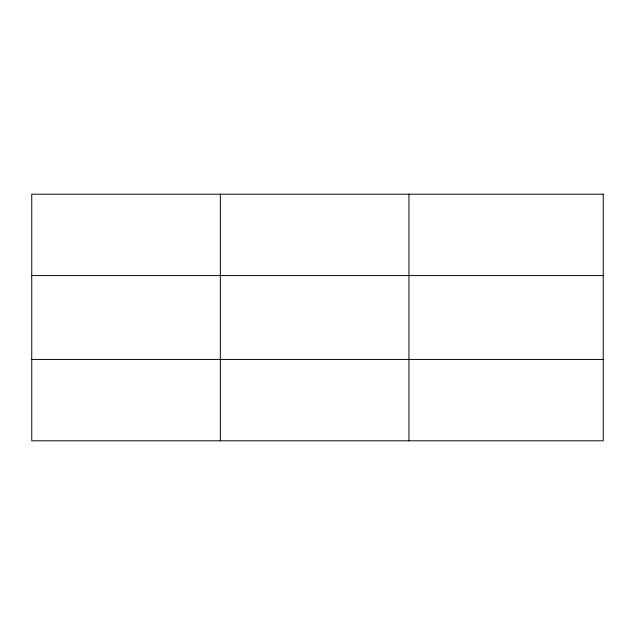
<?xml version="1.0" encoding="UTF-8"?>
<svg xmlns="http://www.w3.org/2000/svg" width="635" height="635" viewBox="0 0 635 635"><rect width="100%" height="100%" fill="white"/><g stroke="black" fill="none" stroke-linecap="round" stroke-linejoin="round"><path stroke-width="0.95" d="M220.345 440.801L220.345 194.199M31.75 275.574L603.25 275.574M31.75 359.426L603.25 359.426M408.94 194.199L408.94 440.801M603.25 194.199L603.25 440.801L31.75 440.801L31.75 194.199L603.25 194.199"/></g></svg>
